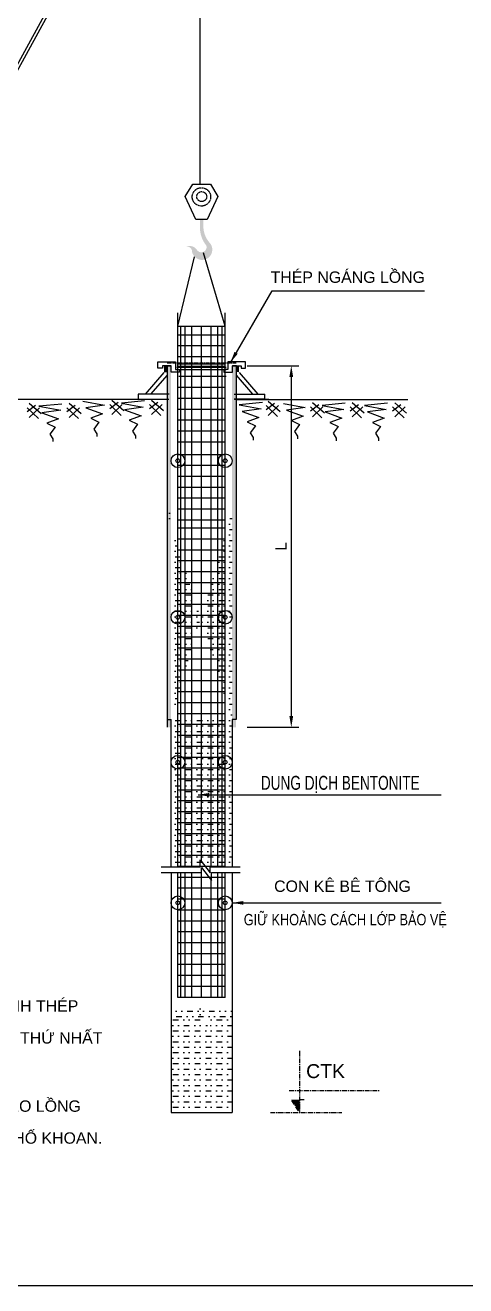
# Model space of a CAD drawing. Header units: millimetres. Extents: x -346728 to 1320345, y -537202 to -385966.
# Drawn here: x 760639 to 772271, y -455391 to -422120 of the extents above; entities that cross this region are included whole.
import ezdxf

# ---------------------------------------------------------------- set-up
doc = ezdxf.new("R2010")
doc.units = ezdxf.units.MM
doc.header["$LTSCALE"] = 100
doc.linetypes.add('CENTER', pattern=[2, 1.25, -0.25, 0.25, -0.25])
doc.linetypes.add('DASHED2', pattern=[0.375, 0.25, -0.125])
for name, color, linetype in [('05', 1, 'Continuous'), ('3', 3, 'Continuous'), ('8', 8, 'CENTER'), ('9', 9, 'Continuous'), ('A-TEXT', 7, 'Continuous'), ('coc', 4, 'Continuous'), ('COT-THEP', 1, 'Continuous'), ('DUONG-BAO', 2, 'Continuous'), ('manh', 4, 'Continuous'), ('ONGVACH', 5, 'Continuous')]:
    doc.layers.add(name, color=color, linetype=linetype)
doc.layers.add('TEXT', color=8, linetype='Continuous', lineweight=25)
doc.styles.add('2', font='VHAVAN.TTF')
doc.styles.add('VnArialH', font='VHARIAL.TTF')
doc.dimstyles.new('KT1', dxfattribs={"dimtxt": 250, "dimasz": 1000, "dimexe": 100, "dimexo": 100, "dimgap": 50, "dimtad": 1, "dimdec": 0, "dimzin": 2, "dimdsep": 46, "dimtxsty": 'Standard', "dimblk2": 'OBLIQUE', "dimcen": 0.09, "dimdle": 100, "dimclrt": 2, "dimadec": 0, "dimazin": 0, "dimtfac": 1, "dimtdec": 0, "dimtofl": 0, "dimtmove": 0, "dimatfit": 3, "dimfxl": 1, "dimtolj": 1, "dimtzin": 2, "dimarcsym": 0})
pattern_1 = [(0, (679923.44, -465813.33), (288, 144), [144, -144, 0, -144, 0, -144])]

# ---------------------------------------------------------------- blocks, each defined once
blk = doc.blocks.new('*D288')
at = {"layer": '05', "color": 117, "lineweight": -2, "ltscale": 250, "transparency": 16777216}
for p, q in [((766499, -431106), (767863, -431106)), ((766499, -440651), (767863, -440651))]:
    blk.add_line(p, q, dxfattribs=at)
at = {"layer": '05', "color": 21, "lineweight": -2, "ltscale": 250, "transparency": 16777216}
blk.add_line((767663, -431406), (767663, -440351), dxfattribs=at)
at = {"layer": '05', "color": 21, "ltscale": 250, "transparency": 16777216}
for points in [[(767613, -431406), (767713, -431406), (767663, -431106)], [(767613, -440351), (767713, -440351), (767663, -440651)]]:
    blk.add_solid(points, dxfattribs=at)
at = {"layer": 'DEFPOINTS', "color": 0, "ltscale": 250, "transparency": 16777216}
for p in [(766399, -431106), (766399, -440651), (767663, -440651)]:
    blk.add_point(p, dxfattribs=at)
at = {"layer": '05', "color": 2, "ltscale": 250, "transparency": 16777216, "insert": (767393, -435879), "char_height": 300, "attachment_point": 5, "rotation": 90, "style": '2'}
blk.add_mtext('\\A1;l', dxfattribs=at)
blk = doc.blocks.new('_OBLIQUE')
at = {"color": 0, "linetype": 'ByBlock'}
blk.add_line((-0.5, -0.5), (0.5, 0.5), dxfattribs=at)
blk = doc.blocks.new('LVL-KHUNGTEN')
blk.add_lwpolyline([(61073, 41093), (119124, 41093), (119124, 62), (61073, 62)], close=True)
at = {"layer": 'DEFPOINTS'}
blk.add_line((119124, 62), (61073, 62), dxfattribs=at)

msp = doc.modelspace()

# ---------------------------------------------------------------- hatches: boundary and pattern name
at = {"layer": 'COT-THEP'}
for points in [[(764303.2, -431278.1), (764385.8, -431278.1), (764385.8, -431108.5), (764303.2, -431108.5)], [(766286.5, -431276.2), (766203.9, -431276.2), (766203.9, -431106.6), (766286.5, -431106.6)]]:
    msp.add_hatch(color=5, dxfattribs=at).paths.add_polyline_path(points)
at = {"layer": 'DUONG-BAO'}
h = msp.add_hatch(dxfattribs=at)
h.set_pattern_fill('MUDST', color=8, scale=576, style=0)
h.set_pattern_definition([(0, (677563.75, -487541.57), (288, 144), [144, -144, 0, -144, 0, -144])])
h.paths.add_polyline_path([(764488.5, -450813.5), (766101.3, -450813.5), (766101.3, -448264.9), (765519.4, -448264.9), (765519.4, -448688.8), (765254.7, -448002.8), (765254.7, -448264.9), (764488.5, -448264.9)])
h = msp.add_hatch(dxfattribs=at)
h.set_pattern_fill('MUDST', color=8, scale=576, style=0)
h.set_pattern_definition([(0, (467124.5, -513228.5), (288, 144), [144, -144, 0, -144, 0, -144])])
h.paths.add_polyline_path([(766101.3, -448373.6), (766101.3, -448113.1), (764539.8, -448113.1), (764539.8, -448373.6)])
at = {"layer": 'manh'}
h = msp.add_hatch(dxfattribs=at)
h.set_pattern_fill('ANSI37', color=256, scale=1.8, style=0)
h.set_pattern_definition([(45, (677563.75428, -485511.04137), (-0.15909902577, 0.15909902577), []), (135, (677563.75428, -485511.04137), (-0.15909902577, -0.15909902577), [])])
h.paths.add_polyline_path([(765373, -428087.5), (765490.1, -428244.2, 0.410103), (765510.8, -427864.7, -0.1675092), (765343.5, -427467.6), (765343.5, -427250.5), (765294.9, -427250.5), (765251.3, -427250.5), (765251.3, -427467.6, 0.1669187), (765423, -427939.4, -0.3089339)])
h.paths.add_polyline_path([(765490.1, -428244.2), (765373, -428087.5, -0.3922534), (765185.5, -428068.4, 0.3838676), (764887.4, -427964.1, -0.3456423), (765037.4, -428044, 0.6512111)])
at = {"layer": 'TEXT', "linetype": 'Continuous'}
h = msp.add_hatch(dxfattribs=at)
h.set_pattern_fill('MUDST', color=8, scale=576, style=0)
h.set_pattern_definition(pattern_1)
edge = h.paths.add_edge_path()
edge.add_line((764384.8, -434931.4), (766204.9, -434931.4))
edge.add_line((764488.5, -434931.4), (764488.5, -440445.5))
edge.add_line((766101.3, -434931.4), (766101.3, -440445.5))
h = msp.add_hatch(dxfattribs=at)
h.set_pattern_fill('MUDST', color=8, scale=576, style=0)
h.set_pattern_definition(pattern_1)
edge = h.paths.add_edge_path()
edge.add_line((764488.5, -444262.2), (764488.5, -440445.5))
edge.add_line((766101.3, -440445.5), (766101.3, -444262.2))
edge.add_line((763051.2, -444262.2), (765185.9, -444262.2))
edge.add_line((765421.5, -444262.2), (767181.9, -444262.2))

# ---------------------------------------------------------------- linework, layer by layer
at = {"layer": '3'}
for p, q in [((764301.4, -431283.2, -881.1), (763805.1, -431857.2, -881.1)), ((764383.8, -431354.2, -881.1), (763948.9, -431857.2, -881.1)), ((766205.2, -431354.2, -881.1), (766640.1, -431857.2, -881.1)), ((766287.6, -431283.2, -881.1), (766783.9, -431857.2, -881.1)), ((764436.3, -431857.2, -881.1), (763619.3, -431857.2, -881.1)), ((763619.3, -431857.2, -881.1), (763619.3, -431989.5, -881.1)), ((763619.3, -431989.5, -881.1), (764434.3, -431989.5, -881.1)), ((766152.7, -431857.2, -881.1), (766969.7, -431857.2, -881.1)), ((766969.7, -431989.5, -881.1), (766154.7, -431989.5, -881.1)), ((766969.7, -431989.5, -881.1), (766969.7, -431857.2, -881.1))]:
    msp.add_line(p, q, dxfattribs=at)
at = {"layer": '8', "color": 8}
for p, q in [((767881.8, -449192.3, -881.1), (767881.8, -450813.8, -881.1)), ((767605.8, -450237.4, -881.1), (769989.1, -450237.4, -881.1)), ((767853.4, -450771.2, -881.1), (767664.2, -450477.2, -881.1)), ((767881.8, -450477.2, -881.1), (768018.7, -450477.2, -881.1)), ((767111.7, -450813.5, -881.1), (768995.5, -450813.5, -881.1))]:
    msp.add_line(p, q, dxfattribs=at)
msp.add_solid([(767665.2, -450477.2, -881.1), (767881.8, -450813.8, -881.1), (767881.8, -450477.2, -881.1)], dxfattribs=at)
at = {"layer": '9'}
msp.add_line((765258.3, -426316.7, -881.1), (765258.3, -413658.4, -881.1), dxfattribs=at)
for centre, radius in [((764670, -433614, -881.1), 181.6), ((765919.7, -433614, -881.1), 181.6), ((764670, -433614, -881.1), 50.6), ((765919.7, -433614, -881.1), 50.6), ((764670, -437745.7, -881.1), 181.6), ((764670, -437745.7, -881.1), 50.6), ((765919.7, -437745.7, -881.1), 181.6), ((765919.7, -437745.7, -881.1), 50.6), ((764670, -441572, -881.1), 181.6), ((765919.7, -441572, -881.1), 181.6), ((764670, -441572, -881.1), 50.6), ((765919.7, -441572, -881.1), 50.6), ((764670, -445284.5, -881.1), 181.6), ((765919.7, -445284.5, -881.1), 181.6), ((764670, -445284.5, -881.1), 50.6), ((765919.7, -445284.5, -881.1), 50.6)]:
    msp.add_circle(centre, radius, dxfattribs=at)
at = {"layer": 'COT-THEP'}
for p, q in [((764670, -440649.4, -881.1), (764670, -429714.2, -881.1)), ((765919.7, -440649.4, -881.1), (765919.7, -429714.2, -881.1)), ((764670, -430060, -881.1), (765919.7, -430060, -881.1)), ((764750.7, -440649.4, -881.1), (764750.7, -430060, -881.1)), ((764865.9, -440649.4, -881.1), (764865.9, -430060, -881.1)), ((765038.7, -440649.4, -881.1), (765038.7, -430060, -881.1)), ((765294.9, -433026.8, -881.1), (765294.9, -430060, -881.1)), ((765551, -440649.4, -881.1), (765551, -430060, -881.1)), ((765723.8, -440649.4, -881.1), (765723.8, -430060, -881.1)), ((765839, -440649.4, -881.1), (765839, -430060, -881.1)), ((765919.7, -430297.2, -881.1), (764670, -430297.2, -881.1)), ((765919.7, -430297.2, -881.1), (764670, -430297.2, -881.1)), ((765919.7, -430585.2, -881.1), (764670, -430585.2, -881.1)), ((765294.9, -440478.3, -881.1), (765294.9, -430669.9, -881.1)), ((765919.7, -430873.2, -881.1), (764670, -430873.2, -881.1)), ((765919.7, -431063.2, -881.1), (764670, -431063.2, -881.1)), ((765919.7, -431126.1, -881.1), (764670, -431126.1, -881.1)), ((765941.6, -431391.6, -881.1), (764691.9, -431391.6, -881.1)), ((765919.7, -431683, -881.1), (764670, -431683, -881.1)), ((765919.7, -431971, -881.1), (764670, -431971, -881.1)), ((765919.7, -432259, -881.1), (764670, -432259, -881.1)), ((765919.7, -432547, -881.1), (764670, -432547, -881.1)), ((765919.7, -432547, -881.1), (764670, -432547, -881.1)), ((765919.7, -432835, -881.1), (764670, -432835, -881.1)), ((765919.7, -433123, -881.1), (764670, -433123, -881.1)), ((765919.7, -433123, -881.1), (764670, -433123, -881.1)), ((765919.7, -433454.8, -881.1), (764670, -433454.8, -881.1)), ((765919.7, -433742.8, -881.1), (764670, -433742.8, -881.1)), ((765919.7, -434030.8, -881.1), (764670, -434030.8, -881.1)), ((765919.7, -434318.8, -881.1), (764670, -434318.8, -881.1)), ((765919.7, -434318.8, -881.1), (764670, -434318.8, -881.1)), ((765919.7, -434606.8, -881.1), (764670, -434606.8, -881.1)), ((765919.7, -434894.8, -881.1), (764670, -434894.8, -881.1)), ((765919.7, -435182.8, -881.1), (764670, -435182.8, -881.1)), ((765919.7, -435182.8, -881.1), (764670, -435182.8, -881.1)), ((765919.7, -435395.3, -881.1), (764670, -435395.3, -881.1)), ((765919.7, -435683.3, -881.1), (764670, -435683.3, -881.1)), ((765919.7, -435971.3, -881.1), (764670, -435971.3, -881.1)), ((765919.7, -436259.3, -881.1), (764670, -436259.3, -881.1)), ((765919.7, -436259.3, -881.1), (764670, -436259.3, -881.1)), ((765919.7, -436547.3, -881.1), (764670, -436547.3, -881.1)), ((765919.7, -436835.3, -881.1), (764670, -436835.3, -881.1)), ((765919.7, -437123.3, -881.1), (764670, -437123.3, -881.1)), ((765919.7, -437411.3, -881.1), (764670, -437411.3, -881.1)), ((765919.7, -437699.3, -881.1), (764670, -437699.3, -881.1)), ((765919.7, -437987.3, -881.1), (764670, -437987.3, -881.1)), ((765919.7, -438275.3, -881.1), (764670, -438275.3, -881.1)), ((765919.7, -438563.3, -881.1), (764670, -438563.3, -881.1)), ((765919.7, -438851.3, -881.1), (764670, -438851.3, -881.1)), ((765919.7, -439139.3, -881.1), (764670, -439139.3, -881.1)), ((765919.7, -439427.3, -881.1), (764670, -439427.3, -881.1)), ((765919.7, -439715.3, -881.1), (764670, -439715.3, -881.1)), ((765919.7, -440003.3, -881.1), (764670, -440003.3, -881.1)), ((765919.7, -440291.3, -881.1), (764670, -440291.3, -881.1)), ((765294.9, -444192.2, -881.1), (765294.9, -440406, -881.1)), ((765551, -444332.3, -881.1), (765551, -440429.6, -881.1)), ((765723.8, -444332.3, -881.1), (765723.8, -440382.4, -881.1)), ((765839, -444332.3, -881.1), (765839, -440374.5, -881.1)), ((765919.7, -444332.3, -881.1), (765919.7, -440390.3, -881.1)), ((765217.3, -440579.3, -881.1), (764670, -440579.3, -881.1)), ((764670, -444332.3, -881.1), (764670, -440649.4, -881.1)), ((764750.7, -444332.3, -881.1), (764750.7, -440649.4, -881.1)), ((764865.9, -444332.3, -881.1), (764865.9, -440649.4, -881.1)), ((765038.7, -444332.3, -881.1), (765038.7, -440613.3, -881.1)), ((765919.7, -440579.3, -881.1), (765217.3, -440579.3, -881.1)), ((765381.4, -440867.3, -881.1), (764670, -440867.3, -881.1)), ((765919.7, -441155.3, -881.1), (764670, -441155.3, -881.1)), ((765919.7, -440867.3, -881.1), (765381.4, -440867.3, -881.1)), ((765919.7, -441443.3, -881.1), (764670, -441443.3, -881.1)), ((765919.7, -441731.3, -881.1), (764670, -441731.3, -881.1)), ((765919.7, -442019.3, -881.1), (764670, -442019.3, -881.1)), ((765919.7, -442307.3, -881.1), (764670, -442307.3, -881.1)), ((765919.7, -442595.3, -881.1), (764670, -442595.3, -881.1)), ((765919.7, -442883.3, -881.1), (764670, -442883.3, -881.1)), ((765919.7, -443171.3, -881.1), (764670, -443171.3, -881.1)), ((765919.7, -443459.3, -881.1), (764670, -443459.3, -881.1)), ((765919.7, -443747.3, -881.1), (764670, -443747.3, -881.1)), ((765919.7, -444035.3, -881.1), (764670, -444035.3, -881.1)), ((765919.7, -444323.3, -881.1), (764670, -444323.3, -881.1)), ((764670, -447779.3, -881.1), (764670, -444484.1, -881.1)), ((764750.7, -447779.3, -881.1), (764750.7, -444484.1, -881.1)), ((764865.9, -447779.3, -881.1), (764865.9, -444484.1, -881.1)), ((765038.7, -447779.3, -881.1), (765038.7, -444484.1, -881.1)), ((765294.9, -447779.3, -881.1), (765294.9, -444484.1, -881.1)), ((765723.8, -447779.3, -881.1), (765723.8, -444484.1, -881.1)), ((765839, -447779.3, -881.1), (765839, -444484.1, -881.1)), ((765919.7, -447779.3, -881.1), (765919.7, -444484.1, -881.1)), ((765919.7, -444611.3, -881.1), (764670, -444611.3, -881.1)), ((765919.7, -444611.3, -881.1), (764670, -444611.3, -881.1)), ((765551, -447779.3, -881.1), (765551, -444683.6, -881.1)), ((765919.7, -444899.3, -881.1), (764670, -444899.3, -881.1)), ((765919.7, -445187.3, -881.1), (764670, -445187.3, -881.1)), ((765919.7, -445475.3, -881.1), (764670, -445475.3, -881.1)), ((765919.7, -445763.3, -881.1), (764670, -445763.3, -881.1)), ((765919.7, -446051.3, -881.1), (764670, -446051.3, -881.1)), ((765919.7, -446339.3, -881.1), (764670, -446339.3, -881.1)), ((765919.7, -446339.3, -881.1), (764670, -446339.3, -881.1)), ((765919.7, -446627.3, -881.1), (764670, -446627.3, -881.1)), ((765919.7, -446915.3, -881.1), (764670, -446915.3, -881.1)), ((765919.7, -447203.3, -881.1), (764670, -447203.3, -881.1)), ((765919.7, -447491.3, -881.1), (764670, -447491.3, -881.1)), ((765919.7, -447779.3, -881.1), (764670, -447779.3, -881.1))]:
    msp.add_line(p, q, dxfattribs=at)
at = {"layer": 'COT-THEP', "color": 6, "linetype": 'DASHED2'}
msp.add_line((764384.8, -431026.7, -881.1), (766204.9, -431026.7, -881.1), dxfattribs=at)
at = {"layer": 'COT-THEP', "color": 10}
for p, q in [((750077.1, -431989.5, -881.1), (764384.8, -431989.5, -881.1)), ((766165, -431989.5, -881.1), (766331.7, -431989.5, -881.1)), ((766200.8, -431995.2, -881.1), (770736.8, -431995.2, -881.1))]:
    msp.add_line(p, q, dxfattribs=at)
at = {"layer": 'COT-THEP', "color": 2, "elevation": -881.1}
for points in [[(764716.1, -431205.7), (764716.1, -431279.3), (764488.5, -431279.3), (764488.5, -431108.7), (764261.7, -431108.7), (764261.7, -431168.9), (764144.6, -431168.9), (764144.6, -431005), (764609, -431005), (764609, -431205.7), (764716.1, -431205.7)], [(765881.9, -431205.7), (765881.9, -431279.3), (766109.5, -431279.3), (766109.5, -431108.7), (766336.2, -431108.7), (766336.2, -431168.9), (766453.3, -431168.9), (766453.3, -431005), (765989, -431005), (765989, -431205.7), (765881.9, -431205.7)]]:
    msp.add_lwpolyline(points, dxfattribs=at)
at = {"layer": 'COT-THEP', "color": 8, "elevation": -881.1}
for points in [[(764228.5, -444332.3), (765258.5, -444332.3), (765258.5, -444144.2), (765523.2, -444494.4), (765523.2, -444332.3), (766313.3, -444332.3)], [(764228.5, -444484.1), (765295.9, -444484.1), (765295.9, -444353), (765560.6, -444696), (765560.6, -444484.1), (766313.3, -444484.1)]]:
    msp.add_lwpolyline(points, dxfattribs=at)
at = {"layer": 'DUONG-BAO', "color": 7}
msp.add_line((759197.6, -425410.8, -881.1), (763272.5, -417977.7, -881.1), dxfattribs=at)
at = {"layer": 'DUONG-BAO'}
msp.add_line((759263.7, -425447, -881.1), (763338.6, -418013.9, -881.1), dxfattribs=at)
at = {"layer": 'DUONG-BAO', "color": 3}
for p, q in [((765919.7, -430060, -881.1), (765342.4, -428129, -881.1)), ((764670, -430060, -881.1), (765110.7, -428229.3, -881.1))]:
    msp.add_line(p, q, dxfattribs=at)
at = {"layer": 'DUONG-BAO', "color": 5}
for p, q in [((764488.5, -444484.1, -881.1), (764488.5, -448113.1, -881.1)), ((766101.3, -444484.1, -881.1), (766101.3, -448113.1, -881.1)), ((764488.5, -448113.1, -881.1), (764488.5, -450813.5, -881.1)), ((766101.3, -448101.3, -881.1), (766101.3, -450813.5, -881.1)), ((764488.5, -450813.5, -881.1), (766101.3, -450813.5, -881.1))]:
    msp.add_line(p, q, dxfattribs=at)
at = {"layer": 'DUONG-BAO', "color": 7, "linetype": 'DASHED2'}
for centre, radius in [((765291.8, -426651.2, -881.1), 243.2), ((765299.3, -426643.7, -881.1), 131.3)]:
    msp.add_circle(centre, radius, dxfattribs=at)
at = {"layer": 'manh', "color": 8}
for p, q in [((760910.4, -432160.8, -881.1), (760690.8, -432325.4, -881.1)), ((761609.9, -432118.4, -881.1), (761000, -432175.9, -881.1)), ((761000, -432175.9, -881.1), (761575.4, -432279.4, -881.1)), ((761961.3, -432160.8, -881.1), (761741.7, -432325.4, -881.1)), ((762160.7, -432044.5, -881.1), (762736.2, -432148, -881.1)), ((762736.2, -432148, -881.1), (762241.3, -432217, -881.1)), ((763090.7, -432080.2, -881.1), (762871.1, -432244.8, -881.1)), ((763200.5, -432135.1, -881.1), (762926, -432395.7, -881.1)), ((763790.2, -432037.7, -881.1), (763180.2, -432095.2, -881.1)), ((763180.2, -432095.2, -881.1), (763755.7, -432198.7, -881.1)), ((764141.6, -432080.2, -881.1), (763922, -432244.8, -881.1)), ((764251.4, -432135.1, -881.1), (763976.9, -432395.7, -881.1)), ((766899.9, -432081.1, -881.1), (766290, -432138.6, -881.1)), ((766290, -432138.6, -881.1), (766865.4, -432242.1, -881.1)), ((767218.8, -432106.6, -881.1), (766999.1, -432271.2, -881.1)), ((767328.6, -432161.5, -881.1), (767054, -432422.1, -881.1)), ((767458.3, -432104.7, -881.1), (768033.8, -432208.2, -881.1)), ((768388.3, -432140.5, -881.1), (768168.7, -432305.1, -881.1)), ((769087.8, -432098, -881.1), (768477.8, -432155.5, -881.1)), ((768477.8, -432155.5, -881.1), (769053.3, -432259, -881.1)), ((769439.2, -432140.5, -881.1), (769219.6, -432305.1, -881.1)), ((770206.5, -432098, -881.1), (769596.5, -432155.5, -881.1)), ((769596.5, -432155.5, -881.1), (770172, -432259, -881.1)), ((770557.9, -432140.5, -881.1), (770338.3, -432305.1, -881.1)), ((761020.2, -432215.7, -881.1), (760745.7, -432476.3, -881.1)), ((761575.4, -432279.4, -881.1), (761080.5, -432348.4, -881.1)), ((761080.5, -432348.4, -881.1), (761517.9, -432509.4, -881.1)), ((761517.9, -432509.4, -881.1), (761207.1, -432624.4, -881.1)), ((762071.1, -432215.7, -881.1), (761796.6, -432476.3, -881.1)), ((762241.3, -432217, -881.1), (762678.6, -432378, -881.1)), ((762678.6, -432378, -881.1), (762367.9, -432493, -881.1)), ((762367.9, -432493, -881.1), (762586.6, -432596.5, -881.1)), ((763755.7, -432198.7, -881.1), (763260.8, -432267.8, -881.1)), ((763260.8, -432267.8, -881.1), (763698.1, -432428.8, -881.1)), ((763698.1, -432428.8, -881.1), (763387.4, -432543.8, -881.1)), ((766865.4, -432242.1, -881.1), (766370.5, -432311.1, -881.1)), ((766370.5, -432311.1, -881.1), (766807.9, -432472.1, -881.1)), ((766807.9, -432472.1, -881.1), (766497.1, -432587.1, -881.1)), ((768033.8, -432208.2, -881.1), (767538.9, -432277.2, -881.1)), ((767538.9, -432277.2, -881.1), (767976.2, -432438.3, -881.1)), ((767976.2, -432438.3, -881.1), (767665.5, -432553.3, -881.1)), ((768498.1, -432195.3, -881.1), (768223.6, -432455.9, -881.1)), ((769053.3, -432259, -881.1), (768558.4, -432328, -881.1)), ((768558.4, -432328, -881.1), (768995.7, -432489, -881.1)), ((768995.7, -432489, -881.1), (768685, -432604, -881.1)), ((769549, -432195.3, -881.1), (769274.5, -432455.9, -881.1)), ((770172, -432259, -881.1), (769677.1, -432328, -881.1)), ((769677.1, -432328, -881.1), (770114.4, -432489, -881.1)), ((770114.4, -432489, -881.1), (769803.7, -432604, -881.1)), ((770667.7, -432195.3, -881.1), (770393.2, -432455.9, -881.1)), ((761207.1, -432624.4, -881.1), (761425.8, -432727.9, -881.1)), ((761425.8, -432727.9, -881.1), (761287.7, -432911.9, -881.1)), ((762586.6, -432596.5, -881.1), (762448.5, -432780.5, -881.1)), ((762448.5, -432780.5, -881.1), (762529, -432907.1, -881.1)), ((763387.4, -432543.8, -881.1), (763606, -432647.3, -881.1)), ((763606, -432647.3, -881.1), (763467.9, -432831.3, -881.1)), ((763467.9, -432831.3, -881.1), (763548.5, -432957.8, -881.1)), ((766497.1, -432587.1, -881.1), (766715.8, -432690.6, -881.1)), ((766715.8, -432690.6, -881.1), (766577.7, -432874.7, -881.1)), ((767665.5, -432553.3, -881.1), (767884.2, -432656.8, -881.1)), ((767884.2, -432656.8, -881.1), (767746, -432840.8, -881.1)), ((767746, -432840.8, -881.1), (767826.6, -432967.3, -881.1)), ((768685, -432604, -881.1), (768903.6, -432707.6, -881.1)), ((768903.6, -432707.6, -881.1), (768765.5, -432891.6, -881.1)), ((769803.7, -432604, -881.1), (770022.4, -432707.6, -881.1)), ((770022.4, -432707.6, -881.1), (769884.3, -432891.6, -881.1)), ((761287.7, -432911.9, -881.1), (761368.2, -433038.4, -881.1)), ((761368.2, -433038.4, -881.1), (761368.2, -433107.4, -881.1)), ((762529, -432907.1, -881.1), (762529, -432976.1, -881.1)), ((763548.5, -432957.8, -881.1), (763548.5, -433026.8, -881.1)), ((766577.7, -432874.7, -881.1), (766658.2, -433001.2, -881.1)), ((766658.2, -433001.2, -881.1), (766658.2, -433070.2, -881.1)), ((767826.6, -432967.3, -881.1), (767826.6, -433036.3, -881.1)), ((768765.5, -432891.6, -881.1), (768846.1, -433018.1, -881.1)), ((768846.1, -433018.1, -881.1), (768846.1, -433087.1, -881.1)), ((769884.3, -432891.6, -881.1), (769964.8, -433018.1, -881.1)), ((769964.8, -433018.1, -881.1), (769964.8, -433087.1, -881.1))]:
    msp.add_line(p, q, dxfattribs=at)
at = {"layer": 'manh', "color": 2, "elevation": -881.1}
msp.add_lwpolyline([(765289.7, -426316.7), (765528.7, -426316.7), (765724.3, -426642.4), (765441.8, -427250.5), (765294.9, -427250.5), (765147.9, -427250.5), (764865.4, -426642.4), (765061, -426316.7), (765300, -426316.7)], dxfattribs=at)
at = {"layer": 'manh', "color": 8, "elevation": -881.1}
for points in [[(761061.4, -432380.3), (760745.7, -432105.9)], [(762112.3, -432380.3), (761796.6, -432105.9)], [(763173.1, -432423.1), (762871.1, -432135.1)], [(763241.7, -432299.7), (762926, -432025.3)], [(764224, -432423.1), (763922, -432135.1)], [(764292.6, -432299.7), (763976.9, -432025.3)], [(767301.1, -432449.5), (766999.1, -432161.5)], [(767369.7, -432326.1), (767054, -432051.7)], [(768539.3, -432359.9), (768223.6, -432085.6)], [(769590.2, -432359.9), (769274.5, -432085.6)], [(770708.9, -432359.9), (770393.2, -432085.6)], [(760992.8, -432503.7), (760690.8, -432215.7)], [(762043.7, -432503.7), (761741.7, -432215.7)], [(768470.7, -432483.4), (768168.7, -432195.3)], [(769521.5, -432483.4), (769219.6, -432195.3)], [(770640.3, -432483.4), (770338.3, -432195.3)]]:
    msp.add_lwpolyline(points, dxfattribs=at)
at = {"layer": 'ONGVACH'}
for p, q in [((764384.8, -431108.7, -881.1), (764488.5, -431108.7, -881.1)), ((766101.3, -431108.7, -881.1), (766204.9, -431108.7, -881.1)), ((766213.1, -431108.7, -881.1), (766109.5, -431108.7, -881.1)), ((764384.8, -440445.5, -881.1), (764488.5, -440445.5, -881.1)), ((766204.9, -440445.5, -881.1), (766101.3, -440445.5, -881.1))]:
    msp.add_line(p, q, dxfattribs=at)
at = {"layer": 'ONGVACH', "color": 160}
for p, q in [((764384.8, -431108.7, -881.1), (764384.8, -440649.4, -881.1)), ((766204.9, -433035.3, -881.1), (766204.9, -440445.5, -881.1))]:
    msp.add_line(p, q, dxfattribs=at)
at = {"layer": 'ONGVACH', "color": 2}
for p, q in [((764645.9, -431147.5, -881.1), (765557.1, -431147.5, -881.1)), ((765557.1, -431147.5, -881.1), (765943.8, -431147.5, -881.1)), ((764645.9, -431205.1, -881.1), (765557, -431205.1, -881.1)), ((765557, -431205.1, -881.1), (765943.8, -431205.1, -881.1))]:
    msp.add_line(p, q, dxfattribs=at)
at = {"layer": 'ONGVACH', "color": 5}
msp.add_line((766204.9, -431102.1, -881.1), (766204.9, -433035.3, -881.1), dxfattribs=at)
for points in [[(764384.8, -431108.7, -881.1), (764488.5, -431108.7, -881.1), (764384.8, -440649.4, -881.1), (764488.5, -440649.4, -881.1)], [(766101.3, -440651.3, -881.1), (766204.9, -440649.4, -881.1), (766101.3, -431107.1, -881.1), (766204.9, -431106.4, -881.1)]]:
    msp.add_solid(points, dxfattribs=at)
at = {"layer": 'TEXT', "color": 1}
msp.add_line((766411.4, -431989.5, -881.1), (767073.3, -431989.5, -881.1), dxfattribs=at)
at = {"layer": 'TEXT', "color": 5, "linetype": 'Continuous'}
for p, q in [((764488.5, -440649.4, -881.1), (764488.5, -440445.5, -881.1)), ((766101.3, -440445.5, -881.1), (766101.3, -440649.4, -881.1)), ((764488.5, -444332.3, -881.1), (764488.5, -440649.4, -881.1)), ((766101.3, -440547.4, -881.1), (766101.3, -444332.3, -881.1))]:
    msp.add_line(p, q, dxfattribs=at)

# ---------------------------------------------------------------- block references
at = {"xscale": 1.216631744493498, "yscale": 1.216631744493498, "zscale": 1.216631744493498}
msp.add_blockref('LVL-KHUNGTEN', (638337.7, -455466, -881.1), dxfattribs=at)

# ---------------------------------------------------------------- texts
at = {"layer": 'A-TEXT', "color": 2, "style": 'VnArialH'}
for s, p in [('ThÐp ng¸ng lång', (767117.4, -428919.9, -881.1)), ('con kª bª t«ng', (767210.6, -444995, -881.1)), ('- Khi ®Ønh lång thÐp thø nhÊt cao h¬n ®Ønh èng v¸ch kho¶ng 1,2 m th× dõng l¹i  dïng thanh thÐp', (739220.1, -448154.7, -881.1)), ('ng¸ng qua cèt gi¸ vµ g¸c lªn miÖng èng v¸ch, tiÕn hµnh nèi lång thÐp thø hai vµo lång thø nhÊt', (739470.4, -448998.6, -881.1)), ('- H¹ lång cèt thÐp ®Õn ®é s©u thiÕt kÕ, cè ®Þnh lång cèt thÐp vµo èng v¸ch b»ng r©u treo lång', (739220.1, -450798.2, -881.1)), ('- sau khi h¹ xong lång thÐp, nhµ thÇu h¹ èng ®æ, b¬m hót ®¸y (èng thæi) ®Ó lµm s¹ch ®¸y hè khoan.', (739220.1, -451641, -881.1))]:
    msp.add_text(s, height=300, dxfattribs=at).set_placement(p)
for s, height, width, p in [('Dung dÞch Bentonite ', 367.694, 0.7, (766859.8, -442300.2, -881.1)), ('Gi÷ kho¶ng c¸ch líp b¶o vÖ', 300, 0.8, (766409.1, -445876.3, -881.1))]:
    msp.add_text(s, height=height, dxfattribs=dict(at, width=width)).set_placement(p)
at = {"layer": 'A-TEXT', "color": 2, "insert": (768055.5, -449541.4), "char_height": 367.69, "attachment_point": 1, "style": 'VnArialH'}
msp.add_mtext('CTK', dxfattribs=at)

# ---------------------------------------------------------------- dimensions: what is measured, and where the dimension line sits
at = {"layer": '05', "ltscale": 250}
dim = msp.add_linear_dim(base=(767662.5, -440651.3, -881.1), p1=(766398.6, -431106.4, -881.1), p2=(766398.6, -440651.3, -881.1), angle=90, text='l', dimstyle='KT1', override={"dimscale": 1, "dimtxt": 300, "dimasz": 300, "dimexe": 200, "dimgap": 120, "dimtoh": 1, "dimtxsty": '2', "dimsah": 0, "dimclrd": 21, "dimclre": 117, "dimtdec": 0, "dimatfit": 2}, dxfattribs=at)
dim.commit()
dim.dimension.update_dxf_attribs({"geometry": '*D288', "text_midpoint": (767392.5, -435878.9, -881.1)})

# ---------------------------------------------------------------- leaders
at = {"layer": 'coc'}
for points in [[(766055.8, -431026.7, -881.1), (767163.3, -429129.1, -881.1), (771178.8, -429129.1, -881.1)], [(765204.2, -442431.5, -881.1), (766058.8, -442431.5, -881.1), (771617.9, -442431.5, -881.1)], [(766101.3, -445284.5, -881.1), (766949.6, -445284.5, -881.1), (771617.9, -445284.5, -881.1)]]:
    msp.add_leader(points, dimstyle='KT1', override={"dimasz": 300, "dimfxl": 0.18, "dimarcsym": 1}, dxfattribs=at)

doc.saveas('drawing.dxf')
